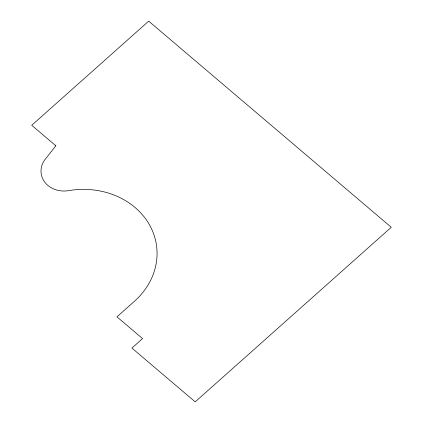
<?xml version="1.0" encoding="UTF-8"?>
<svg xmlns="http://www.w3.org/2000/svg" width="423" height="423" viewBox="0 0 423 423"><rect width="100%" height="100%" fill="white"/><g stroke="black" fill="none" stroke-linecap="round" stroke-linejoin="round"><path stroke-width="0.63" d="M55.841 145.771L44.489 160.211A23.773 20.605 -6.9 0 0 44.944 182.366A23.773 20.605 -6.9 0 0 68.219 190.699A76.352 66.189 -6.9 0 1 148.933 223.883A76.352 66.189 -6.9 0 1 133.689 301.932L116.954 316.832L142.567 338.596L131.918 348.076L195.199 401.85L391.264 227.283L148.695 21.15L31.736 125.287L55.841 145.771"/></g></svg>
